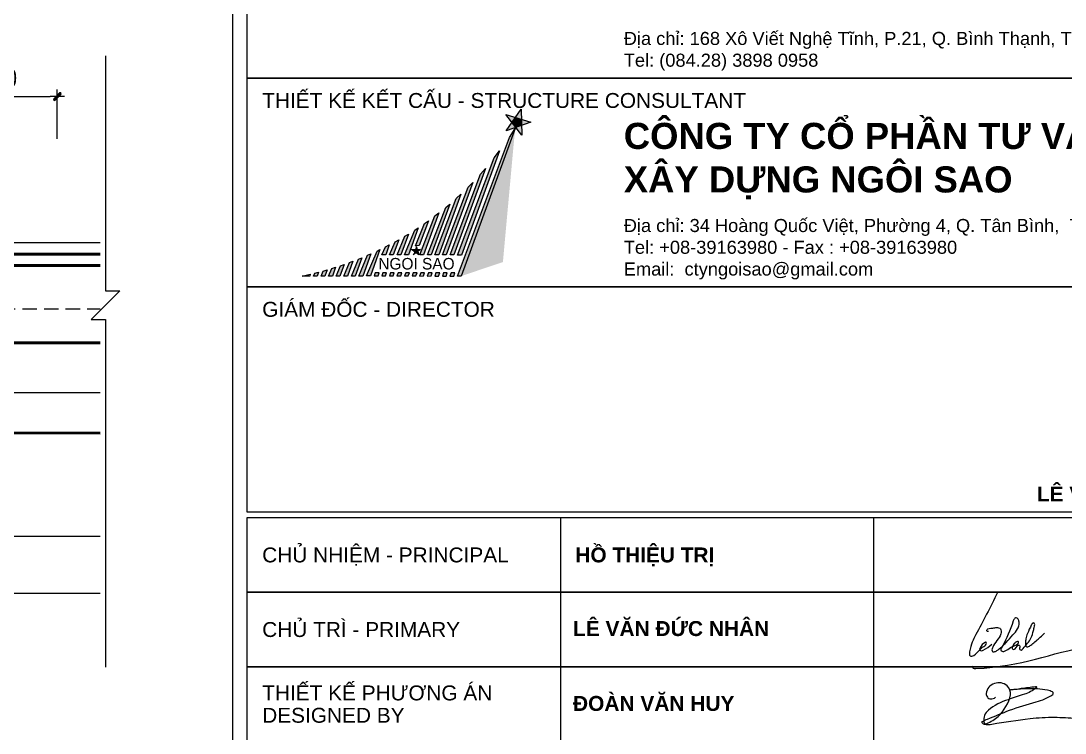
# Model space of a CAD drawing. Header units: millimetres. Extents: x 397144 to 8960116, y 345581 to 674207.
# Drawn here: x 5014334 to 5017964, y 607336 to 609812 of the extents above; entities that cross this region are included whole.
import ezdxf
from ezdxf.enums import TextEntityAlignment as Align
from ezdxf.xclip import XClip

# ---------------------------------------------------------------- set-up
doc = ezdxf.new("R2010")
doc.units = ezdxf.units.MM
doc.header["$XCLIPFRAME"] = 0
doc.header["$PDSIZE"] = -10
doc.linetypes.add('HIDDEN', pattern=[0.375, 0.25, -0.125])
doc.layers.get('0').update_dxf_attribs({"linetype": 'CONTINUOUS'})
doc.layers.get('Defpoints').update_dxf_attribs({"color": 12, "linetype": 'CONTINUOUS'})
for name, color, linetype, lineweight in [('CHG_XX_Khung ten$0$A1 BORDER$0$DGIONG', 4, 'CONTINUOUS', 13), ('CHG_XX_Khung ten$0$A1 BORDER$0$STICK', 1, 'CONTINUOUS', 9), ('CHG_XX_Khung ten$0$TEXT', 7, 'CONTINUOUS', 15), ('CTHEP', 2, 'CONTINUOUS', 50), ('DBAO', 3, 'CONTINUOUS', 20), ('DGIONG', 4, 'CONTINUOUS', 13), ('KTH', 150, 'CONTINUOUS', 5), ('Net khuat', 8, 'HIDDEN', 13), ('STICK', 1, 'CONTINUOUS', 9)]:
    doc.layers.add(name, color=color, linetype=linetype, lineweight=lineweight)
doc.styles.add('CHG_XX_Khung ten$0$A1 BORDER$0$ARIAL', font='arial.ttf')
doc.styles.add('CHG_XX_Khung ten$0$A1 BORDER$0$Arial - Bold', font='arialbd.ttf', dxfattribs={"height": 2.5})
doc.styles.add('CHG_XX_Khung ten$0$A1 BORDER$0$Star-AvoBold', font='VAVOB_0.TTF')
doc.styles.add('CHG_XX_Khung ten$0$Arial - Bold', font='arialbd.ttf')
doc.styles.add('CHG_XX_Khung ten$0$title block pccc$0$ARIAL', font='arial.ttf')
doc.styles.add('CHG_XX_Khung ten$0$title block pccc$0$Arial - Bold', font='arialbd.ttf', dxfattribs={"height": 2.5})
doc.styles.add('TTP-HelCon', font='VHELVCN_0.TTF')
doc.dimstyles.new('TTP-25', dxfattribs={"dimscale": 25, "dimtxt": 2.5, "dimasz": 1, "dimexe": 1, "dimexo": 1, "dimgap": 0.09, "dimtad": 0, "dimdec": 4, "dimrnd": 5, "dimzin": 9, "dimdsep": 46, "dimtxsty": 'TTP-HelCon', "dimblk": 'Stick1', "dimcen": 0.09, "dimdle": 1.5, "dimclrd": 256, "dimclre": 256, "dimclrt": 7, "dimadec": 0, "dimazin": 0, "dimtfac": 1, "dimtdec": 4, "dimtmove": 0, "dimatfit": 3, "dimldrblk": '_ArchTick1', "dimfxl": 1, "dimtvp": 1, "dimtolj": 1, "dimtzin": 0, "dimarcsym": 0})

# ---------------------------------------------------------------- blocks, each defined once
blk = doc.blocks.new('Stick1')
at = {"layer": 'STICK'}
h = blk.add_hatch(color=256, dxfattribs=at)
edge = h.paths.add_edge_path()
edge.add_line((0.3, 0.5), (-0.5, -0.3))
edge.add_arc((-0.4, -0.4), 0.141, 135, 315)
edge.add_line((-0.3, -0.5), (0.5, 0.3))
edge.add_arc((0.4, 0.4), 0.141, 315, 495)
blk.add_line((1, 0), (-1, 0), dxfattribs=at)
blk.add_lwpolyline([(0.3, 0.5), (-0.5, -0.3, 1), (-0.3, -0.5), (0.5, 0.3, 1), (0.3, 0.5, 1)], format="xyb", dxfattribs=at)
blk = doc.blocks.new('*D8685')
at = {"layer": 'Defpoints', "color": 0, "transparency": 16777216}
for p in [(5085507.7, 523481.9), (5085108, 523310.5), (5085507.7, 523310.5)]:
    blk.add_point(p, dxfattribs=at)
at = {"layer": 'KTH', "lineweight": -2, "transparency": 16777216}
for p, q in [((5085108, 523335.5), (5085108, 523506.9)), ((5085133, 523481.9), (5085482.7, 523481.9)), ((5085507.7, 523335.5), (5085507.7, 523506.9))]:
    blk.add_line(p, q, dxfattribs=at)
at = {"layer": 'KTH', "lineweight": -2, "transparency": 16777216, "xscale": 25, "yscale": 25, "zscale": 25, "rotation": 180}
blk.add_blockref('Stick1', (5085108, 523481.9), dxfattribs=at)
at = {"layer": 'KTH', "lineweight": -2, "transparency": 16777216, "xscale": 25, "yscale": 25, "zscale": 25}
blk.add_blockref('Stick1', (5085507.7, 523481.9), dxfattribs=at)
at = {"layer": 'KTH', "color": 7, "transparency": 16777216, "insert": (5085307.9, 523545.7), "char_height": 62.5, "attachment_point": 5, "style": 'TTP-HelCon'}
blk.add_mtext('\\A1;400', dxfattribs=at)
blk = doc.blocks.new('_ArchTick1')
at = {"color": 0, "const_width": 3.81}
blk.add_lwpolyline([(-12.7, -12.7), (12.7, 12.7)], dxfattribs=at)
blk = doc.blocks.new('*D8658')
at = {"layer": 'Defpoints', "color": 0, "transparency": 16777216}
for p in [(5088418, 521953.5), (5085108, 521815.5), (5088418, 521755.5)]:
    blk.add_point(p, dxfattribs=at)
at = {"layer": 'KTH', "lineweight": -2, "transparency": 16777216}
for p, q in [((5088418, 521928.5), (5088418, 521730.5)), ((5085108, 521790.5), (5085108, 521730.5)), ((5085133, 521755.5), (5088393, 521755.5))]:
    blk.add_line(p, q, dxfattribs=at)
at = {"layer": 'KTH', "lineweight": -2, "transparency": 16777216, "xscale": 25, "yscale": 25, "zscale": 25, "rotation": 180}
blk.add_blockref('Stick1', (5085108, 521755.5), dxfattribs=at)
at = {"layer": 'KTH', "lineweight": -2, "transparency": 16777216, "xscale": 25, "yscale": 25, "zscale": 25}
blk.add_blockref('Stick1', (5088418, 521755.5), dxfattribs=at)
at = {"layer": 'KTH', "color": 7, "transparency": 16777216, "insert": (5086763, 521819.3), "char_height": 62.5, "attachment_point": 5, "style": 'TTP-HelCon'}
blk.add_mtext('\\A1;3310', dxfattribs=at)
blk = doc.blocks.new('*D8714')
at = {"layer": 'Defpoints', "color": 0, "transparency": 16777216}
for p in [(5085059.6, 522591.9), (5088176.2, 522509.5), (5085059.6, 522452)]:
    blk.add_point(p, dxfattribs=at)
at = {"layer": 'KTH', "lineweight": -2, "transparency": 16777216}
for p, q in [((5085059.6, 522566.9), (5085059.6, 522427)), ((5088176.2, 522484.5), (5088176.2, 522427)), ((5088151.2, 522452), (5085084.6, 522452))]:
    blk.add_line(p, q, dxfattribs=at)
at = {"layer": 'KTH', "lineweight": -2, "transparency": 16777216, "xscale": 25, "yscale": 25, "zscale": 25, "rotation": 180}
blk.add_blockref('Stick1', (5085059.6, 522452), dxfattribs=at)
at = {"layer": 'KTH', "lineweight": -2, "transparency": 16777216, "xscale": 25, "yscale": 25, "zscale": 25}
blk.add_blockref('Stick1', (5088176.2, 522452), dxfattribs=at)
at = {"layer": 'KTH', "color": 7, "transparency": 16777216, "insert": (5086617.9, 522521.9), "char_height": 62.5, "attachment_point": 5, "style": 'TTP-HelCon'}
blk.add_mtext('\\A1;3Þ10a150-3', dxfattribs=at)
blk = doc.blocks.new('CHG_XX_Khung ten')
at = {"layer": 'CHG_XX_Khung ten$0$A1 BORDER$0$DGIONG'}
h = blk.add_hatch(color=256, dxfattribs=at)
h.paths.add_polyline_path([(724.94, 283.19), (724.15, 281.97), (717.19, 263.38), (717.7, 263.38)])
h.paths.add_polyline_path([(722.81, 280.17), (722.1, 279.22), (717.21, 266.21), (717.72, 266.21)], flags=17)
h.paths.add_polyline_path([(720.93, 277.8), (720.27, 277.04), (716.19, 266.22), (716.7, 266.22)])
h.paths.add_polyline_path([(719.23, 275.93), (718.6, 275.29), (715.18, 266.22), (715.69, 266.22)])
h.paths.add_polyline_path([(717.65, 274.38), (717.03, 273.81), (714.16, 266.22), (714.67, 266.22)])
h.paths.add_polyline_path([(716.14, 273.03), (715.61, 272.59), (713.15, 266.22), (713.66, 266.22)])
h.paths.add_polyline_path([(714.69, 271.86), (714.17, 271.45), (712.13, 266.23), (712.64, 266.23)])
h.paths.add_polyline_path([(713.29, 270.81), (712.76, 270.43), (711.57, 267.46), (712.07, 267.47)])
h.paths.add_polyline_path([(710.1, 266.23), (710.61, 266.24), (711.93, 269.87), (711.48, 269.56)])
h.paths.add_polyline_path([(710.61, 269.02), (710.13, 268.73), (709.08, 266.24), (709.59, 266.24)])
h.paths.add_polyline_path([(709.31, 268.26), (708.82, 267.97), (708.07, 266.24), (708.58, 266.24)])
h.paths.add_polyline_path([(708.04, 267.56), (707.54, 267.3), (707.05, 266.25), (707.56, 266.25)])
h.paths.add_polyline_path([(716.84, 263.8), (716.33, 263.8), (716.18, 263.38), (716.69, 263.38)])
h.paths.add_polyline_path([(715.67, 263.39), (715.82, 263.8), (715.32, 263.8), (715.16, 263.39)])
h.paths.add_polyline_path([(714.15, 263.39), (714.65, 263.39), (714.8, 263.8), (714.3, 263.8)])
h.paths.add_polyline_path([(713.13, 263.39), (713.64, 263.4), (713.79, 263.81), (713.28, 263.81)])
h.paths.add_polyline_path([(712.77, 263.81), (712.27, 263.81), (712.11, 263.39), (712.62, 263.4)])
h.paths.add_polyline_path([(711.25, 263.81), (711.1, 263.4), (711.61, 263.4), (711.76, 263.81)])
h.paths.add_polyline_path([(710.59, 263.4), (710.74, 263.82), (710.24, 263.82), (710.08, 263.4)])
h.paths.add_polyline_path([(709.73, 263.82), (709.22, 263.82), (709.07, 263.41), (709.57, 263.41)])
h.paths.add_polyline_path([(708.71, 263.82), (708.21, 263.82), (708.05, 263.41), (708.56, 263.41)])
h.paths.add_polyline_path([(707.54, 263.41), (707.69, 263.83), (707.19, 263.83), (707.03, 263.41)])
h.paths.add_polyline_path([(706.68, 263.83), (706.17, 263.83), (706.02, 263.42), (706.53, 263.42)])
h.paths.add_polyline_path([(705, 263.42), (705.51, 263.42), (706.79, 266.93), (706.4, 266.74)])
h.paths.add_polyline_path([(703.97, 263.37), (704.48, 263.37), (705.57, 266.36), (705.14, 266.17)])
h.paths.add_polyline_path([(704.36, 265.84), (703.91, 265.65), (702.96, 263.38), (703.46, 263.38)])
h.paths.add_polyline_path([(703.17, 265.37), (702.69, 265.19), (701.94, 263.38), (702.45, 263.38)])
h.paths.add_polyline_path([(702, 264.94), (701.5, 264.77), (700.92, 263.38), (701.43, 263.38)])
h.paths.add_polyline_path([(700.84, 264.56), (700.33, 264.4), (699.91, 263.39), (700.42, 263.39)])
h.paths.add_polyline_path([(699.7, 264.21), (699.18, 264.06), (698.89, 263.39), (699.4, 263.39)])
h.paths.add_polyline_path([(698.57, 263.9), (698.04, 263.77), (697.87, 263.38), (698.38, 263.39)])
h.paths.add_polyline_path([(697.37, 263.39), (697.45, 263.63), (696.91, 263.51), (696.35, 263.38)])
blk.add_hatch(color=256, dxfattribs=at).paths.add_polyline_path([(724.92, 283.21), (717.68, 263.38), (723.28, 265.27)])
at = {"layer": 'CHG_XX_Khung ten$0$A1 BORDER$0$STICK'}
for points in [[(723.71, 282.88), (725.74, 285.75), (725.8, 282.26), (723.67, 285.06), (727.02, 284.03)], [(725.76, 284.41), (724.96, 284.66), (724.49, 283.98), (724.99, 283.32), (725.77, 283.6)], [(711.25, 266.22), (711.64, 267.39), (712.01, 266.22), (711.02, 266.95), (712.24, 266.93)], [(711.87, 266.67), (711.78, 266.94), (711.49, 266.94), (711.4, 266.67), (711.63, 266.5)]]:
    blk.add_hatch(color=256, dxfattribs=at).paths.add_polyline_path(points)
blk.add_line((687, 577), (687, 17))
at = {"color": 9, "linetype": 'Continuous'}
for p, q in [((731, 231), (731, 181)), ((773, 231), (773, 181))]:
    blk.add_line(p, q, dxfattribs=at)
at = {"linetype": 'Continuous'}
for points in [[(689, 317.93), (822, 317.93), (822, 289.93), (689, 289.93)], [(689, 289.93), (822, 289.93), (822, 261.93), (689, 261.93)]]:
    blk.add_lwpolyline(points, close=True, dxfattribs=at)
at = {"color": 9, "linetype": 'Continuous'}
for points in [[(689, 261.93), (822, 261.93), (822, 231.73), (689, 231.73)], [(822, 221), (689, 221), (689, 231), (822, 231)], [(822, 211), (689, 211), (689, 221), (822, 221)], [(822, 201), (689, 201), (689, 211), (822, 211)]]:
    blk.add_lwpolyline(points, close=True, dxfattribs=at)
blk.add_lwpolyline([(822, 211), (689, 211), (822, 211)], dxfattribs=at)
at = {"layer": 'CHG_XX_Khung ten$0$A1 BORDER$0$DGIONG'}
for points in [[(724.94, 283.19), (717.7, 263.38), (717.19, 263.38), (724.15, 281.97), (724.94, 283.19)], [(722.81, 280.17), (717.72, 266.21), (717.21, 266.21), (722.1, 279.22), (722.81, 280.17)], [(720.93, 277.8), (716.7, 266.22), (716.19, 266.22), (720.27, 277.04), (720.93, 277.8)], [(719.23, 275.93), (715.69, 266.22), (715.18, 266.22), (718.6, 275.29), (719.23, 275.93)], [(717.65, 274.38), (714.67, 266.22), (714.16, 266.22), (717.03, 273.81), (717.65, 274.38)], [(714.69, 271.86), (712.64, 266.23), (712.13, 266.23), (714.17, 271.45), (714.69, 271.86)], [(716.14, 273.03), (713.66, 266.22), (713.15, 266.22), (715.61, 272.59), (716.14, 273.03)], [(713.29, 270.81), (712.07, 267.47), (711.57, 267.46), (712.76, 270.43), (713.29, 270.81)], [(710.61, 269.02), (709.59, 266.24), (709.08, 266.24), (710.13, 268.73), (710.61, 269.02)], [(711.93, 269.87), (710.61, 266.24), (710.1, 266.23), (711.48, 269.56), (711.93, 269.87)], [(708.04, 267.56), (707.56, 266.25), (707.05, 266.25), (707.54, 267.3), (708.04, 267.56)], [(709.31, 268.26), (708.58, 266.24), (708.07, 266.24), (708.82, 267.97), (709.31, 268.26)], [(705.57, 266.36), (704.48, 263.37), (703.97, 263.37), (705.14, 266.17), (705.57, 266.36)], [(706.79, 266.93), (705.51, 263.42), (705, 263.42), (706.4, 266.74), (706.79, 266.93)], [(702, 264.94), (701.43, 263.38), (700.92, 263.38), (701.5, 264.77), (702, 264.94)], [(703.17, 265.37), (702.45, 263.38), (701.94, 263.38), (702.69, 265.19), (703.17, 265.37)], [(704.36, 265.84), (703.46, 263.38), (702.96, 263.38), (703.91, 265.65), (704.36, 265.84)], [(697.45, 263.63), (697.37, 263.39), (696.35, 263.38), (696.91, 263.51), (697.45, 263.63)], [(698.57, 263.9), (698.38, 263.39), (697.87, 263.38), (698.04, 263.77), (698.57, 263.9)], [(699.7, 264.21), (699.4, 263.39), (698.89, 263.39), (699.18, 264.06), (699.7, 264.21)], [(700.84, 264.56), (700.42, 263.39), (699.91, 263.39), (700.33, 264.4), (700.84, 264.56)]]:
    blk.add_lwpolyline(points, dxfattribs=at)
for points in [[(706.53, 263.42), (706.68, 263.83), (706.17, 263.83), (706.02, 263.42)], [(707.54, 263.41), (707.69, 263.83), (707.19, 263.83), (707.03, 263.41)], [(708.56, 263.41), (708.71, 263.82), (708.21, 263.82), (708.05, 263.41)], [(709.57, 263.41), (709.73, 263.82), (709.22, 263.82), (709.07, 263.41)], [(710.59, 263.4), (710.74, 263.82), (710.24, 263.82), (710.08, 263.4)], [(711.61, 263.4), (711.76, 263.81), (711.25, 263.81), (711.1, 263.4)], [(712.62, 263.4), (712.77, 263.81), (712.27, 263.81), (712.11, 263.39)], [(713.64, 263.4), (713.79, 263.81), (713.28, 263.81), (713.13, 263.39)], [(714.65, 263.39), (714.8, 263.8), (714.3, 263.8), (714.15, 263.39)], [(715.67, 263.39), (715.82, 263.8), (715.32, 263.8), (715.16, 263.39)], [(716.69, 263.38), (716.84, 263.8), (716.33, 263.8), (716.18, 263.38)]]:
    blk.add_lwpolyline(points, close=True, dxfattribs=at)
at = {"layer": 'CHG_XX_Khung ten$0$A1 BORDER$0$STICK'}
for p, q in [((723.71, 282.88), (725.74, 285.75)), ((725.74, 285.75), (725.8, 282.26)), ((723.67, 285.06), (727.02, 284.03)), ((725.8, 282.26), (723.67, 285.06)), ((727.02, 284.03), (723.71, 282.88)), ((711.02, 266.95), (712.24, 266.93)), ((712.01, 266.22), (711.02, 266.95)), ((712.24, 266.93), (711.25, 266.22)), ((711.64, 267.39), (712.01, 266.22))]:
    blk.add_line(p, q, dxfattribs=at)
at = {"layer": 'CHG_XX_Khung ten$0$TEXT', "color": 1}
blk.add_lwpolyline([(800.16, 204.02, 0.028888), (797.25, 204.19, 0.026156), (793.98, 204.04, 0.007061), (788.86, 203.28, -0.091769), (787.85, 203.27, -0.25841), (787.51, 203.62, -0.039719), (788.28, 204, -0.004242), (791.23, 205.18, -0.019244), (794.8, 206.31, 0.094204), (797.02, 207.28, 0.504882), (796.98, 207.63, 0.07616), (796.3, 207.87, 0.041135), (794.97, 208.03, 0.034641), (791.34, 207.9, 0.01407), (792.8, 208.12, 0.003668), (794.71, 208.36, -0.800617), (794.79, 208.18, -0.093248), (793.21, 207.32, 0.020479), (791.05, 206.59, 0.096842), (788.38, 205.18, 0.259163), (787.77, 203.63, 0.564182), (788.17, 203.39, 0.087383), (789.69, 204.36, 0.156422), (791.35, 207.23, 0.228987), (790.91, 208.45, 0.272068), (789.19, 208.76, 0.293527), (788.08, 207.43, 0.171419), (788.25, 206.94, 0.281707), (788.69, 206.7, 0.217513), (789.34, 206.92)], format="xyb", dxfattribs=at)
for points in [[(789.62, 220.97), (786.72, 215.31), (785.87, 213.03), (785.94, 212.46), (786.42, 212.53), (787.18, 213.24), (787.77, 213.73), (788.12, 214.16), (788.07, 214.29), (787.94, 214.27), (787.28, 213.56), (787.2, 213.33), (787.26, 213.21), (787.44, 213.16), (787.7, 213.23), (788.87, 214.02)], [(788.4, 215.73), (788.18, 215.82), (788.21, 216), (788.32, 216.07), (788.7, 216.16), (789.23, 216.24), (789.76, 216.24), (790.01, 216.08), (790.1, 215.79), (790.05, 215.41), (788.96, 213.65), (788.88, 213.4), (788.88, 213.13), (789, 213.02), (789.17, 213.01), (789.51, 213.17), (790.77, 214.27), (791.67, 215.27), (792.3, 216.07), (792.5, 216.66), (792.49, 217.11), (792.33, 217.45), (792.13, 217.58), (791.94, 217.52), (791.73, 217.16), (790.12, 213.5), (790.04, 213.21), (790.14, 213.12), (791.53, 213.7), (792.32, 214.06), (792.42, 214.24), (792.36, 214.39), (792.17, 214.35), (791.86, 214.12), (791.68, 213.82), (791.57, 213.47), (791.67, 213.35), (791.96, 213.42), (792.51, 213.89), (792.61, 213.78), (792.55, 213.52), (792.61, 213.3), (792.77, 213.25), (793.05, 213.46), (794.1, 214.86), (794.42, 215.85), (794.57, 216.45), (794.53, 216.83), (794.42, 216.89), (794.27, 216.8), (794.14, 216.57), (793.62, 215.47), (793.41, 214.74), (793.36, 214.18), (793.41, 213.82), (793.56, 213.67), (793.77, 213.71), (794.19, 213.99), (795.35, 214.98), (795.89, 215.51)], [(786.22, 211.12), (786.28, 210.87), (786.71, 210.78), (801.78, 213.69), (803.18, 213.88)]]:
    blk.add_spline(points, degree=3, dxfattribs=at)
for s, height, style, p in [('THIẾT KẾ KẾT CẤU - STRUCTURE CONSULTANT', 2, 'CHG_XX_Khung ten$0$A1 BORDER$0$ARIAL', (691, 286.93)), ('GIÁM ĐỐC - DIRECTOR', 2, 'CHG_XX_Khung ten$0$title block pccc$0$ARIAL', (691, 258.93)), ('CHỦ NHIỆM - PRINCIPAL', 2, 'CHG_XX_Khung ten$0$title block pccc$0$ARIAL', (691, 226)), ('HỒ THIỆU TRỊ', 2, 'CHG_XX_Khung ten$0$title block pccc$0$Arial - Bold', (733, 226)), ('CHỦ TRÌ - PRIMARY', 2, 'CHG_XX_Khung ten$0$title block pccc$0$ARIAL', (691, 216)), ('LÊ VĂN ĐỨC NHÂN', 2.0073, 'CHG_XX_Khung ten$0$Arial - Bold', (732.68, 216.13)), ('THIẾT KẾ PHƯƠNG ÁN', 2, 'CHG_XX_Khung ten$0$title block pccc$0$ARIAL', (691, 207.5)), ('ĐOÀN VĂN HUY', 2.0073, 'CHG_XX_Khung ten$0$Arial - Bold', (732.68, 206.09)), ('DESIGNED BY', 2, 'CHG_XX_Khung ten$0$title block pccc$0$ARIAL', (691, 204.5))]:
    blk.add_text(s, height=height, dxfattribs=dict(style=style)).set_placement(p, align=Align.MIDDLE_LEFT)
at = {"style": 'CHG_XX_Khung ten$0$Arial - Bold'}
blk.add_text('LÊ VĂN ĐỨC NHÂN', height=2.0073, dxfattribs=at).set_placement((821.19, 234.17), align=Align.MIDDLE_RIGHT)
at = {"ltscale": 10}
for s, insert, char_height, width, attachment_point, style in [('\\pt8.75;Địa chỉ: 168 Xô Viết Nghệ Tĩnh, P.21, Q. Bình Thạnh, Tp. HCM \\P\\ptz;Tel: (084.28) 3898 0958', (739.49, 290.93), 1.75, 83.001, 7, 'CHG_XX_Khung ten$0$A1 BORDER$0$ARIAL'), ('CÔNG TY CỔ PHẦN TƯ VẤN \\PXÂY DỰNG NGÔI SAO', (739.49, 283.93), 3.5, 76.248, 1, 'CHG_XX_Khung ten$0$A1 BORDER$0$Arial - Bold'), ('Địa chỉ: 34 Hoàng Quốc Việt, Phường 4, Q. Tân Bình,  Tp. HCM\\PTel: +08-39163980 - Fax : +08-39163980 \\PEmail:  ctyngoisao@gmail.com', (739.49, 262.93), 1.75, 83.001, 7, 'CHG_XX_Khung ten$0$A1 BORDER$0$ARIAL')]:
    blk.add_mtext(s, dxfattribs=dict(at, insert=insert, char_height=char_height, width=width, attachment_point=attachment_point, style=style))
at = {"layer": 'CHG_XX_Khung ten$0$A1 BORDER$0$STICK', "style": 'CHG_XX_Khung ten$0$A1 BORDER$0$Star-AvoBold', "width": 1}
blk.add_text('NGOI SAO', height=1.547, dxfattribs=at).set_placement((706.57, 264.27))
blk = doc.blocks.new('CX29')
at = {"layer": 'CTHEP'}
blk.add_line((5040791.73058, 522625.55855), (5088196.68235, 522625.51042), dxfattribs=at)
for points in [[(5088380.04714, 522306.31091), (5088380.04714, 522934.49812), (5040638.00552, 522934.56286), (5040638.00552, 522308.30037)], [(5083408.00552, 522894.45614), (5088340.04714, 522894.45614), (5088340.04714, 522306.31091)], [(5040673.22228, 522688.96378), (5040673.22228, 522312.57371), (5040673.22228, 522312.57371), (5040906.87594, 522312.55065), (5053058.00553, 522312.52236), (5053632.05103, 522312.52048), (5088308.99188, 522312.49833), (5088308.99188, 522835.37385)]]:
    blk.add_lwpolyline(points, dxfattribs=at)
at = {"layer": 'DBAO'}
blk.add_lwpolyline([(5088418.00552, 521953.49448), (5088418.00552, 522973.44839), (5053205.91177, 522973.49728)], dxfattribs=at)
at = {"layer": 'DGIONG'}
blk.add_lwpolyline([(5085008.00552, 521953.57045), (5085233.00552, 521953.57045), (5085233.00552, 522003.57045), (5085333.00552, 521903.57045), (5085333.00552, 521953.57045), (5085708.00292, 521953.56662)], dxfattribs=at)
at = {"layer": 'Net khuat', "ltscale": 200}
blk.add_lwpolyline([(5040608.00552, 522743.57367), (5088410.04714, 522743.57367)], dxfattribs=at)
at = {"layer": 'KTH'}
dim = blk.add_linear_dim(base=(5085507.71975, 523481.8719), p1=(5085108.00552, 523310.47873), p2=(5085507.71975, 523310.47873), dimstyle='TTP-25', override={"dimtmove": 1}, dxfattribs=at)
dim.commit()
dim.dimension.update_dxf_attribs({"geometry": '*D8685', "text_midpoint": (5085307.86263, 523545.70523)})
dim = blk.add_linear_dim(base=(5085059.62139, 522451.99426), p1=(5088176.16736, 522509.46761), p2=(5085059.62139, 522591.93914), angle=180, text='3Þ10a150-3', dimstyle='TTP-25', override={"dimtmove": 1}, dxfattribs=at)
dim.commit()
dim.dimension.update_dxf_attribs({"geometry": '*D8714', "text_midpoint": (5086617.89437, 522521.91093)})
dim = blk.add_linear_dim(base=(5088418.00552, 521755.51339), p1=(5085108.00552, 521815.46457), p2=(5088418.00552, 521953.49448), angle=180, dimstyle='TTP-25', override={"dimtmove": 1}, dxfattribs=at)
dim.commit()
dim.dimension.update_dxf_attribs({"geometry": '*D8658', "text_midpoint": (5086763.00552, 521819.34672)})

msp = doc.modelspace()

# ---------------------------------------------------------------- linework, layer by layer
at = {"layer": 'DGIONG'}
msp.add_lwpolyline([(4997699.5516, 617054.8672), (5015069.15702, 617054.8672), (5015069.15702, 602536.98804), (4997699.5516, 602536.98804)], close=True, dxfattribs=at)

# ---------------------------------------------------------------- block references
at = {"layer": 'DBAO'}
ref = msp.add_blockref('CX29', (-71047.30223, 86066.57714), dxfattribs=at)
XClip(ref).set_block_clipping_path([(5068886.8367451904, 521317.6238129262), (5085656.3777450388, 523623.1797792785)])

# ---------------------------------------------------------------- next in the draw order: block references
at = {"layer": 'KTH', "ltscale": 0.8, "xscale": 25.92478421702978, "yscale": 25.92478421702978, "zscale": 25.92478421702978}
msp.add_blockref('CHG_XX_Khung ten', (4997258.83027, 602096.26671), dxfattribs=at)

# ---------------------------------------------------------------- next in the draw order: linework, layer by layer
at = {"layer": 'DGIONG'}
msp.add_lwpolyline([(5014627.91852, 609689.75692), (5014627.91852, 608873.25856), (5014677.91852, 608873.25856), (5014577.91852, 608773.25856), (5014627.91852, 608773.25856), (5014627.91852, 607565.56644)], dxfattribs=at)

doc.saveas('drawing.dxf')
